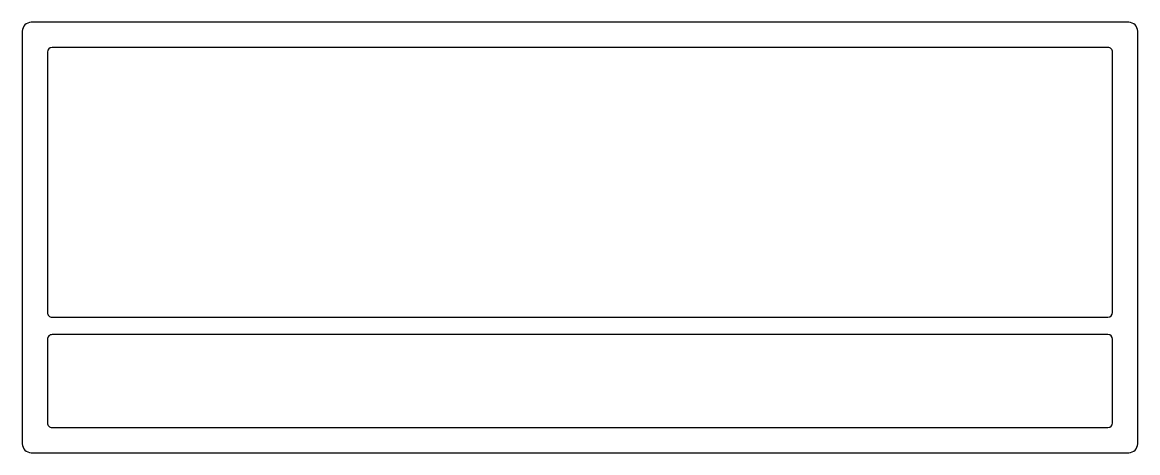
# Model space of a CAD drawing. Header units: millimetres. Extents: x -22 to 218, y 123 to 215.
import ezdxf

# ---------------------------------------------------------------- set-up
doc = ezdxf.new("R2010")
doc.units = ezdxf.units.MM
doc.layers.add('Layer_1', color=7, linetype='CONTINUOUS')

msp = doc.modelspace()

# ---------------------------------------------------------------- linework, layer by layer
at = {"layer": 'Layer_1', "color": 7}
for p, q in [((216.1777, 215.4822), (-20.4223, 215.48225)), ((-22.3223, 213.5823), (-22.3223, 124.61975)), ((218.0777, 124.6197), (218.0777, 213.58225)), ((211.6777, 210.0823), (-15.9223, 210.08225)), ((-16.9223, 209.0823), (-16.9223, 152.93225)), ((212.6777, 152.9322), (212.6777, 209.08225)), ((-15.9223, 151.9322), (211.6777, 151.93225)), ((-16.9223, 147.1697), (-16.9223, 129.11975)), ((211.6777, 148.1697), (-15.9223, 148.16975)), ((212.6777, 129.1197), (212.6777, 147.16975)), ((-15.9223, 128.1197), (211.6777, 128.11975)), ((-20.4223, 122.7198), (216.1777, 122.71975))]:
    msp.add_line(p, q, dxfattribs=at)
for points in [[(-20.4223, 215.48225), (-21.471621, 215.48225), (-22.322272, 214.631621), (-22.3223, 213.5823)], [(218.0777, 213.58225), (218.077672, 214.631571), (217.227021, 215.4822), (216.1777, 215.4822)], [(-15.9223, 210.08225), (-16.474565, 210.08225), (-16.922272, 209.634565), (-16.9223, 209.0823)], [(212.384824, 209.789389), (212.197287, 209.976936), (211.942925, 210.0823), (211.6777, 210.0823)], [(212.6777, 209.08225), (212.677713, 209.347475), (212.572362, 209.601842), (212.384824, 209.789389)], [(-16.9223, 152.93225), (-16.922313, 152.667025), (-16.816962, 152.412658), (-16.629424, 152.225111)], [(-16.629424, 152.225111), (-16.441887, 152.037564), (-16.187525, 151.9322), (-15.9223, 151.9322)], [(211.6777, 151.93225), (212.229965, 151.93225), (212.677672, 152.379935), (212.6777, 152.9322)], [(-16.629424, 147.876839), (-16.816962, 147.689292), (-16.922313, 147.434925), (-16.9223, 147.1697)], [(-15.9223, 148.16975), (-16.187525, 148.16975), (-16.441887, 148.064386), (-16.629424, 147.876839)], [(212.6777, 147.16975), (212.677672, 147.722015), (212.229965, 148.1697), (211.6777, 148.1697)], [(-16.9223, 129.11975), (-16.922313, 128.854525), (-16.816962, 128.600158), (-16.629424, 128.412611)], [(-16.629424, 128.412611), (-16.441887, 128.225064), (-16.187525, 128.1197), (-15.9223, 128.1197)], [(211.6777, 128.11975), (212.229965, 128.11975), (212.677672, 128.567435), (212.6777, 129.1197)], [(-22.3223, 124.61975), (-22.322272, 123.570429), (-21.471621, 122.7198), (-20.4223, 122.7198)], [(216.1777, 122.71975), (217.227021, 122.71975), (218.077672, 123.570379), (218.0777, 124.6197)]]:
    msp.add_open_spline(points, degree=3, dxfattribs=at)

doc.saveas('drawing.dxf')
